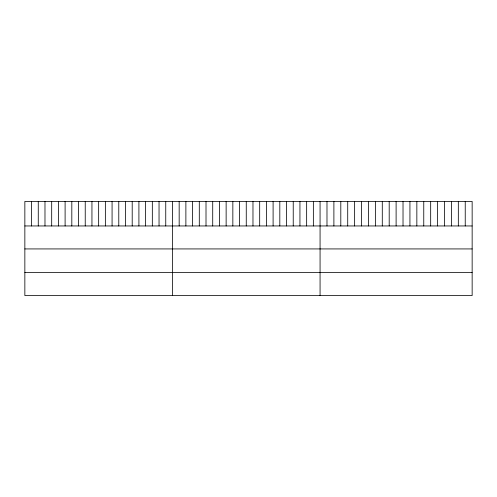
<?xml version="1.0" encoding="UTF-8"?>
<svg xmlns="http://www.w3.org/2000/svg" width="497" height="497" viewBox="0 0 497 497"><rect width="100%" height="100%" fill="white"/><g stroke="black" fill="none" stroke-linecap="round" stroke-linejoin="round"><path stroke-width="0.75" d="M472.15 225.955L472.15 295.572L24.85 295.572L24.85 201.428L472.15 201.428L472.15 225.955L24.85 225.955M24.85 248.929L472.15 248.929M24.85 272.598L472.15 272.598M465.235 201.428L465.235 225.955M458.327 201.428L458.327 225.955M451.413 201.428L451.413 225.955M444.498 201.428L444.498 225.955M437.584 201.428L437.584 225.955M430.675 201.428L430.675 225.955M423.761 201.428L423.761 225.955M416.846 201.428L416.846 225.955M409.932 201.428L409.932 225.955M403.024 201.428L403.024 225.955M396.109 201.428L396.109 225.955M389.194 201.428L389.194 225.955M382.286 201.428L382.286 225.955M375.372 201.428L375.372 225.955M368.457 201.428L368.457 225.955M361.543 201.428L361.543 225.955M354.634 201.428L354.634 225.955M347.72 201.428L347.72 225.955M340.805 201.428L340.805 225.955M333.891 201.428L333.891 225.955M326.983 201.428L326.983 225.955M320.068 201.428L320.068 295.572M313.358 201.428L313.358 225.955M306.649 201.428L306.649 225.955M299.94 201.428L299.94 225.955M293.23 201.428L293.23 225.955M286.52 201.428L286.52 225.955M279.811 201.428L279.811 225.955M273.101 201.428L273.101 225.955M266.392 201.428L266.392 225.955M259.683 201.428L259.683 225.955M252.973 201.428L252.973 225.955M246.263 201.428L246.263 225.955M239.554 201.428L239.554 225.955M232.844 201.428L232.844 225.955M226.135 201.428L226.135 225.955M219.425 201.428L219.425 225.955M212.716 201.428L212.716 225.955M206.007 201.428L206.007 225.955M199.297 201.428L199.297 225.955M192.587 201.428L192.587 225.955M185.878 201.428L185.878 225.955M179.168 201.428L179.168 225.955M172.459 201.428L172.459 295.572M165.75 201.428L165.75 225.955M159.04 201.428L159.04 225.955M152.33 201.428L152.33 225.955M145.621 201.428L145.621 225.955M138.911 201.428L138.911 225.955M132.202 201.428L132.202 225.955M125.492 201.428L125.492 225.955M118.783 201.428L118.783 225.955M112.073 201.428L112.073 225.955M105.364 201.428L105.364 225.955M98.654 201.428L98.654 225.955M91.945 201.428L91.945 225.955M85.235 201.428L85.235 225.955M78.526 201.428L78.526 225.955M71.816 201.428L71.816 225.955M65.107 201.428L65.107 225.955M58.397 201.428L58.397 225.955M51.688 201.428L51.688 225.955M44.979 201.428L44.979 225.955M38.269 201.428L38.269 225.955M31.559 201.428L31.559 225.955"/></g></svg>
